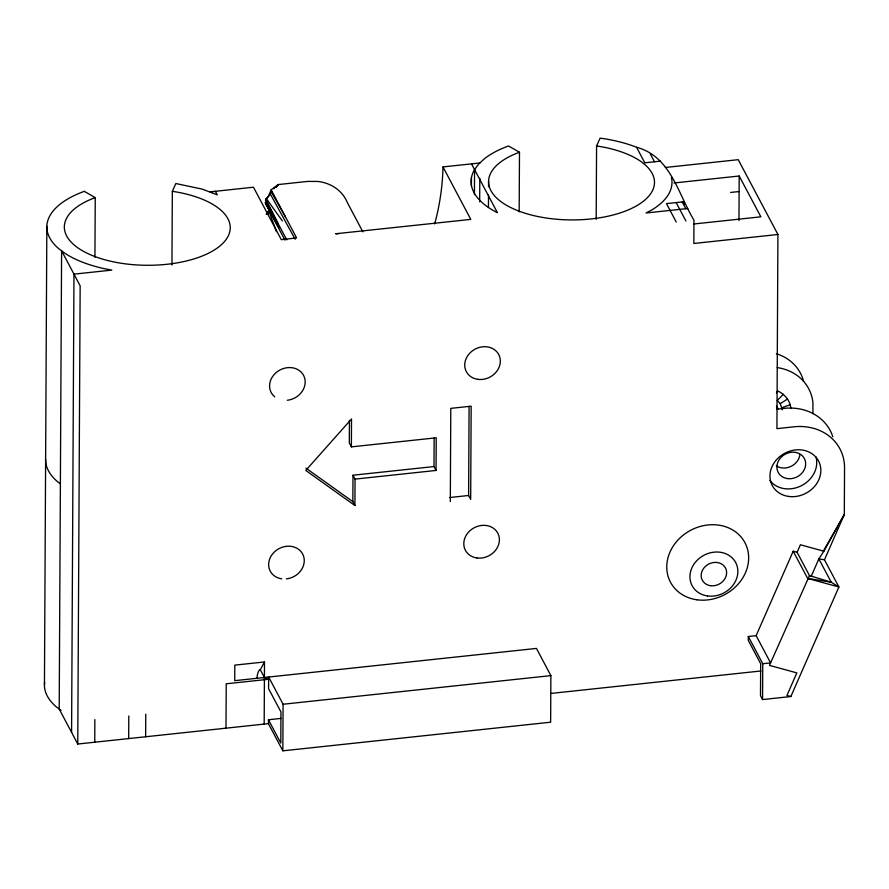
<?xml version="1.0" encoding="UTF-8"?>
<svg xmlns="http://www.w3.org/2000/svg" width="889" height="889" viewBox="0 0 889 889"><rect width="100%" height="100%" fill="white"/><g stroke="black" fill="none" stroke-linecap="round" stroke-linejoin="round"><path stroke-width="1.33" d="M812.913 413.796L812.935 402.728A50.606 43.717 -28 0 0 777.197 367.59M44.45 684.574L46.839 226.351M71.587 732.369L73.976 274.145L111.814 270.1L103.335 268.467A100.446 45.917 0.3 0 1 65.253 253.532L58.63 248.587A100.446 45.917 0.3 0 1 84.266 191.346M77.765 744.026L80.154 285.814L61.597 250.798L59.207 709.022L77.765 744.026L268.422 723.635L282.846 750.827L550.635 722.201L550.88 675.618L536.456 648.414L234.729 680.663L234.807 665.128L264.5 661.961L264.177 724.091M94.934 257.243L95.245 197.614L84.266 191.335M94.745 742.226L94.856 719.612M128.683 738.592L128.794 715.978M145.64 736.77L145.763 714.167M171.955 264.944L172.333 191.357L175.833 183.534L202.214 189.135L217.249 194.813L215.382 191.279M225.995 728.18L226.228 683.797L268.656 679.263M284.913 240.074L265.467 203.448L265.822 199.325L270.556 193.491M268.422 723.635L268.445 719.757L280.868 718.423M264.411 679.718L268.667 677.04L268.6 688.686L280.968 711.989L280.802 743.06L268.445 719.757M282.846 750.827L283.091 704.244L268.667 677.04M349.433 420.408L349.321 442.989L351.377 446.878L436.221 437.81L436.055 470.448L355.055 479.104L352.989 475.215L433.999 466.569L436.055 470.448M351.377 446.878L351.522 418.986L305.772 470.437L354.911 505.53L355.055 479.104M354.911 505.53L352.855 501.64L352.989 475.215M433.999 466.569L434.143 437.999M450.312 501.563L450.79 408.362L471.159 406.184L470.67 499.385L468.614 495.495L469.081 406.406M471.414 186.068L471.459 177.744M474.437 194.58L474.559 169.599L471.526 163.876M479.671 201.836L479.793 178.245M488.439 207.515L488.506 195.035M488.55 186.712L488.572 181.167M519.176 211.882L519.487 152.252L508.508 145.974A100.468 45.928 0.3 0 0 484.116 158.987L478.615 164.154L474.559 169.599A100.468 45.928 0.3 0 0 497.396 212.682L474.559 169.599M596.197 219.294L596.575 145.996L600.086 138.173L603.82 138.651A100.468 45.928 0.3 0 1 636.557 147.263C670.795 156.42 677.896 193.635 693.965 220.183L693.842 243.475L777.919 234.485L776.919 428.642L795.644 426.631A52.418 45.283 -28 0 1 844.55 467.97L844.306 514.575L824.47 559.803L838.905 587.007L790.854 696.531L762.562 699.565L760.495 695.676L760.673 663.716L748.294 640.391L748.316 636.513L756.139 635.668L793.199 551.213L797.111 552.28L809.479 575.605L831.237 582.228L838.905 587.007L807.634 578.417L793.199 551.213M684.174 204.481L684.197 201.736L666.472 203.625L676.262 222.061M738.959 220.661L739.192 176.011L674.006 182.978M762.562 699.565L762.751 663.716L748.316 636.513M268.867 195.48L271.123 189.835L278.179 184.568L307.883 181.389L318.073 181.467A43.372 37.471 -28 0 1 347.377 202.648L362.879 231.862M797.111 552.28L800.4 544.768L823.859 551.213L844.306 514.575L823.358 551.069M809.479 575.605L769.474 665.394L796.844 672.895L786.943 695.454L790.854 696.531M811.146 576.494L818.858 558.914L823.859 551.213M267.533 214.36L269.689 209.804M267.633 213.349L268.834 210.949L276.501 231.651M268.345 212.227L269.6 209.848M256.921 678.296A28.515 6.045 83.9 0 1 260.299 669.717L264.5 661.961M776.464 392.994L777.686 390.938C784.643 394.105 790.388 400.695 790.832 408.529M267.389 213.26L268.834 210.949L266.222 214.205M276.69 186.79L278.179 184.568L273.656 188.757M276.668 186.701L278.179 184.568L275.49 187.579M266.778 213.816L268.834 210.949M276.579 186.634L278.179 184.568L276.49 186.546M269.711 194.935L265.478 200.125L286.814 239.886M276.49 186.634L278.179 184.568M271.89 191.591L270.089 193.591L295.17 239.241M783.309 394.305L777.275 400.428L780.231 403.673L782.398 409.785M780.231 403.673L787.598 398.994M782.087 407.607L790.288 404.717M210.082 191.857L253.465 187.212L281.28 239.663L296.615 237.93L271.123 189.835M434.677 223.961A276.501 238.841 -27.9 0 0 442.978 166.921L479.871 162.976M660.549 161.131L644.814 162.82L636.568 147.263M665.328 167.476L738.237 159.676L777.919 234.485M730.625 192.446L739.115 191.535M687.775 208.515L646.081 212.982L652.026 209.804A100.468 45.928 0.3 0 0 671.351 177.244M693.676 224.006L760.851 216.827L739.192 176.011M776.497 409.196L785.865 408.207A52.418 45.283 -28 0 1 832.826 436.799M449.612 497.529L468.614 495.495M283.091 704.244L550.88 675.618M762.751 663.716L770.574 662.883L756.139 635.668M551.28 693.398L760.995 670.973M338.976 233.607L335.653 233.763L470.792 219.394L442.978 166.921M265.467 203.448L266.3 203.748M596.575 145.996L598.186 146.196A82.966 37.927 0.3 0 1 643.703 201.003A82.966 37.927 0.3 0 1 517.82 210.682A82.966 37.927 0.3 0 1 519.487 152.252M172.333 191.357L173.944 191.557A82.966 37.927 0.3 0 1 219.461 246.364A82.966 37.927 0.3 0 1 93.578 256.043A82.966 37.927 0.3 0 1 95.245 197.614M824.47 559.803L818.858 558.914L831.237 582.228L807.634 578.417M305.949 468.136L352.855 501.64M60.374 483.794L57.418 481.582A100.468 45.928 0.3 0 1 45.628 459.346M61.03 710.389L56.24 706.811A100.468 45.928 0.3 0 1 44.639 682.263M266.322 198.58L282.369 220.95M265.289 202.692L277.668 224.473M270.945 191.268L285.336 216.66M265.8 203.737L272.401 215.716M273.712 218.105L278.99 227.684M682.207 201.947L685.808 208.726M650.37 154.008L654.504 161.787M676.151 202.592L685.941 221.028M260.299 669.717L264.422 677.496A28.381 6.012 83.9 0 0 263.255 677.651M265.822 199.325L278.035 223.339M815.902 456.802A26.192 22.625 -28 0 1 801.522 485.638A26.192 22.625 -28 0 1 769.863 480.427M281.757 578.828A18.325 15.824 -27.9 0 1 272.867 553.58A18.325 15.824 -27.9 0 1 302.627 553.98A18.325 15.824 -27.9 0 1 286.369 578.895M274.734 396.838A18.325 15.824 -27.9 0 1 278.557 370.802A18.325 15.824 -27.9 0 1 304.605 377.914A18.325 15.824 -27.9 0 1 287.303 400.261M776.353 353.711A50.606 43.717 -28 0 1 803.623 381.359M799.944 454.412A14.802 12.79 -28 0 1 791.066 466.369A14.802 12.79 -28 0 1 776.319 465.869M776.453 406.062A14.802 12.79 -28 0 1 777.875 409.084M788.699 496.44A26.192 22.625 -28 0 0 820.025 464.569A26.192 22.625 -28 0 0 777.497 458.68A26.192 22.625 -28 0 0 788.699 496.44M696.92 599.786A42.139 36.393 -28 0 0 747.316 548.513A42.139 36.393 -28 0 0 678.896 539.045A42.139 36.393 -28 0 0 696.92 599.786M477.849 379.336A18.325 15.824 -27.9 0 0 499.751 357.045A18.325 15.824 -27.9 0 0 470.003 352.922A18.325 15.824 -27.9 0 0 477.849 379.336M476.915 557.959A18.325 15.824 -27.9 0 0 498.818 535.678A18.325 15.824 -27.9 0 0 469.07 531.555A18.325 15.824 -27.9 0 0 476.915 557.959M710.544 585.707A13.102 11.313 -28 0 0 726.202 569.771A13.102 11.313 -28 0 0 704.944 566.826A13.102 11.313 -28 0 0 710.544 585.707M707.577 595.963A24.67 21.314 -28 0 0 737.081 565.949A24.67 21.314 -28 0 0 697.02 560.403A24.67 21.314 -28 0 0 707.577 595.963M787.487 478.582A14.802 12.79 -28 0 0 805.201 460.569A14.802 12.79 -28 0 0 781.153 457.235A14.802 12.79 -28 0 0 787.487 478.582"/></g></svg>
